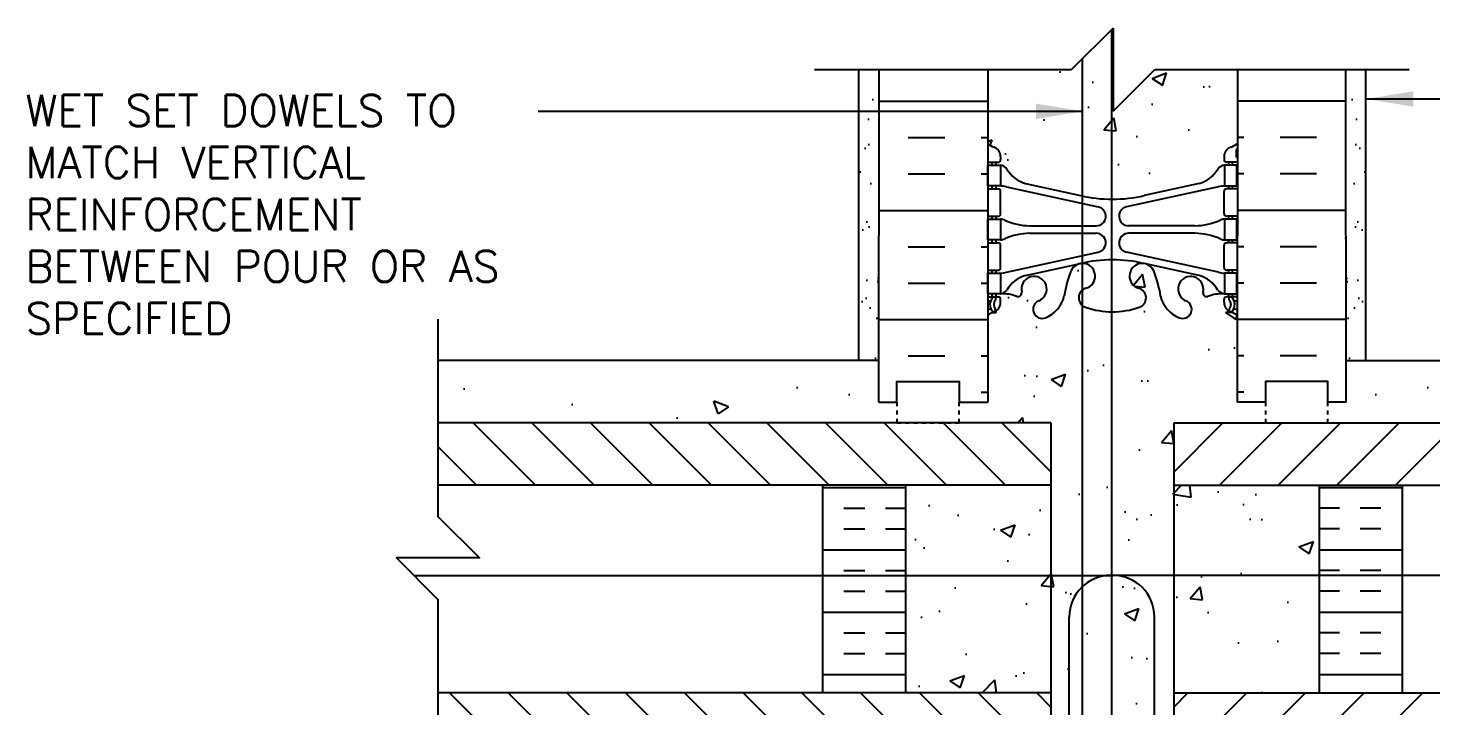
# Model space of a CAD drawing. Header units: inches. Extents: x 64 to 116.3, y 188.2 to 261.
# Drawn here: x 64.02 to 97.79, y 244.69 to 261 of the extents above; entities that cross this region are included whole.
import ezdxf

# ---------------------------------------------------------------- set-up
doc = ezdxf.new("R2010")
doc.units = ezdxf.units.IN
doc.header["$MEASUREMENT"] = 0
doc.linetypes.add('DASHED2', pattern=[0.375, 0.25, -0.125])
for name, color, linetype in [('HATCH', 12, 'Continuous'), ('line25', 2, 'Continuous'), ('LINE3', 3, 'Continuous'), ('LINE50', 5, 'Continuous'), ('LINE9', 9, 'Continuous'), ('TEXT', 4, 'Continuous'), ('Web_Edge', 9, 'Continuous')]:
    doc.layers.add(name, color=color, linetype=linetype)
doc.styles.add('DIM', font='romans.shx', dxfattribs={"width": 0.7})
doc.styles.add('ROMANS', font='romans.shx', dxfattribs={"height": 0.75})
doc.dimstyles.new('ext_12', dxfattribs={"dimscale": 12, "dimtxt": 0.09375, "dimasz": 0.09375, "dimexe": 0.09375, "dimexo": 0.0625, "dimgap": 0.0625, "dimtad": 1, "dimdec": 1, "dimzin": 3, "dimdsep": 46, "dimlunit": 4, "dimtxsty": 'DIM', "dimcen": 0.09, "dimdle": 0.09375, "dimclrt": 4, "dimadec": 0, "dimazin": 0, "dimtfac": 1, "dimtdec": 1, "dimtmove": 2, "dimatfit": 3, "dimfxl": 1, "dimfrac": 2, "dimtolj": 1, "dimtzin": 0, "dimarcsym": 0})

msp = doc.modelspace()

# ---------------------------------------------------------------- hatches: boundary and pattern name
at = {"layer": 'HATCH'}
h = msp.add_hatch(dxfattribs=at)
h.set_pattern_fill('AR-CONC', color=256, scale=0.5)
h.set_pattern_definition([(50, (0, 0), (3.5863, -0.31376), [0.375, -4.125]), (355, (0, 0), (-0.693757, 3.76096), [0.3, -3.3]), (100.4514, (0.299, -0.026), (2.892544, 3.4472), [0.3187, -3.50571]), (46.1842, (0, 1), (5.33621, -0.827596), [0.5625, -6.1875]), (96.6356, (0.4447, 0.931), (4.67331, 4.87059), [0.47805, -5.25857]), (351.1842, (0, 1), (4.67331, 4.87059), [0.45, -4.95]), (21, (0.5, 0.75), (2.984535, -2.013094), [0.375, -4.125]), (326, (0.5, 0.75), (1.216577, 3.62575), [0.3, -3.3]), (71.4514, (0.7487, 0.5822), (4.20111, 1.612656), [0.3187, -3.50571]), (37.5, (0, 0), (0.060799, 1.664469), [0, -3.26, 0, -3.35, 0, -3.3125]), (7.5, (0, 0), (1.315348, 1.972059), [0, -1.91, 0, -3.185, 0, -1.2625]), (327.5, (-1.115, 0), (2.669112, -0.1127744), [0, -1.25, 0, -3.9, 0, -5.175]), (317.5, (-1.615, 0), (2.91593, 0.500525), [0, -1.625, 0, -2.59, 0, -3.675])])
h.paths.add_polyline_path([(92.981, 258.141, 0.089996), (93.136, 258.23), (93.14, 260.004), (91.145, 260.004), (90.145, 259.004), (90.145, 261.004), (89.145, 260.004), (87.125, 260.004), (87.125, 258.22, 0.082415), (87.268, 258.141, -0.317837), (87.435, 257.905), (87.435, 257.838, -0.414214), (87.372, 257.775), (87.325, 257.775), (87.325, 257.705), (87.43, 257.705, -0.188973), (87.586, 257.61, 0.196323), (88.035, 257.264), (89.357, 256.974, 0.057795), (90.125, 256.885, 0.057795), (90.893, 256.974), (92.215, 257.264, 0.196323), (92.664, 257.61, -0.188973), (92.82, 257.705), (92.925, 257.705), (92.925, 257.775), (92.877, 257.775, -0.414214), (92.815, 257.838), (92.815, 257.905, -0.317837)])
h.paths.add_polyline_path([(91.604, 251.501), (93.812, 251.501), (93.812, 252.001), (93.125, 252.001), (93.129, 254.087, 0.066908), (93.015, 254.156), (92.925, 254.156), (92.925, 254.198, -0.249069), (92.815, 254.405), (92.815, 254.473, -0.414214), (92.877, 254.535), (92.925, 254.535), (92.925, 254.605), (92.82, 254.605, 0.10046), (92.426, 254.548, -0.601435), (92.306, 254.653, 2.182095), (91.896, 254.44, -1), (91.733, 254.032, -0.24438), (91.285, 254.552, 0.053157), (91.119, 255.166, 0.223253), (90.918, 255.331), (90.899, 255.336, 0.955472), (90.76, 254.742, -0.735593), (90.773, 254.284, -0.082755), (90.125, 254.176, -0.082755), (89.476, 254.284, -0.735593), (89.489, 254.742, 0.955472), (89.351, 255.336), (89.331, 255.331, 0.223253), (89.131, 255.166, 0.053157), (88.965, 254.552, -0.24438), (88.516, 254.032, -1), (88.353, 254.44, 2.182095), (87.943, 254.653, -0.601435), (87.823, 254.548, 0.10046), (87.43, 254.605), (87.325, 254.605), (87.325, 254.535), (87.372, 254.535, -0.414214), (87.435, 254.473), (87.435, 254.405, -0.249069), (87.325, 254.198), (87.325, 254.156), (87.235, 254.156, 0.064398), (87.125, 254.09), (87.125, 252.001), (86.437, 252.001), (86.437, 251.501), (88.645, 251.501), (88.645, 248.501), (88.645, 243.501), (88.645, 243.251, -0.409481), (88.906, 243.251, -0.520567), (89.111, 243.251, -0.520567), (89.298, 243.251, -0.520567), (89.521, 243.251, -0.520567), (89.814, 243.251, -0.520567), (90.054, 243.251, -0.520567), (90.379, 243.251, -0.520567), (90.618, 243.251, -0.520567), (90.852, 243.251, -0.520567), (91.137, 243.251, -0.520567), (91.382, 243.251, -0.520567), (91.604, 243.251), (91.604, 243.501), (91.604, 248.501)])
h.paths.add_polyline_path([(88.645, 248.501), (88.645, 250.001), (85.145, 250.001), (85.145, 245.001), (88.645, 245.001)])
h.paths.add_polyline_path([(95.104, 250.001), (91.604, 250.001), (91.604, 248.501), (91.604, 245.001), (95.104, 245.001)])
h.paths.add_polyline_path([(92.759, 242.626), (93.125, 242.626), (93.125, 243.251), (91.604, 243.251, 0.520567), (91.382, 243.251, 0.520567), (91.137, 243.251, 0.520567), (90.852, 243.251, 0.520567), (90.618, 243.251, 0.520567), (90.379, 243.251, 0.520567), (90.054, 243.251, 0.520567), (89.814, 243.251, 0.520567), (89.521, 243.251, 0.520567), (89.298, 243.251, 0.520567), (89.111, 243.251, 0.520567), (88.906, 243.251, 0.409481), (88.645, 243.251), (87.125, 243.251), (87.125, 242.626), (87.49, 242.626), (87.49, 241.842), (87.625, 241.842), (87.625, 241.548, 0.291097), (87.913, 241.095), (89.171, 240.506, 0.109869), (90.125, 240.294, 0.109869), (91.078, 240.506), (92.337, 241.095, 0.291097), (92.625, 241.548), (92.625, 241.751), (92.759, 241.751)])
h.paths.add_polyline_path([(89.621, 240.153, -0.053094), (89.171, 240.308), (88.159, 240.781, 0.549071), (87.625, 240.442), (87.625, 239.915, 0.414214), (88.25, 239.29), (89.635, 239.29, 0.413582), (90.01, 239.664, 0.350119)])
h.paths.add_polyline_path([(90.01, 238.736, 0.413582), (89.635, 239.11), (88.25, 239.11, 0.414214), (87.625, 238.485), (87.625, 237.958, 0.549071), (88.159, 237.619), (89.171, 238.093, -0.053094), (89.621, 238.248, 0.350119)])
h.paths.add_polyline_path([(92, 239.11), (90.615, 239.11, 0.413582), (90.24, 238.736, 0.350119), (90.628, 238.248, -0.053094), (91.078, 238.093), (92.091, 237.619, 0.549071), (92.625, 237.958), (92.625, 238.485, 0.414214)])
h.paths.add_polyline_path([(92.625, 240.442, 0.549071), (92.091, 240.781), (91.078, 240.308, -0.053094), (90.628, 240.153, 0.350119), (90.24, 239.664, 0.413582), (90.615, 239.29), (92, 239.29, 0.414214), (92.625, 239.915)])
h.paths.add_polyline_path([(92.625, 236.245, 0.258958), (92.366, 236.712, -0.31131), (92.309, 236.842, 2.127293), (91.896, 236.618, -1), (91.733, 236.209, -0.325306), (91.266, 236.952, 0.10488), (91.094, 237.763, 1.422913), (90.76, 237.296, -0.735593), (90.773, 236.838, -0.082755), (90.125, 236.73, -0.082755), (89.476, 236.838, -0.735593), (89.489, 237.296, 1.422913), (89.155, 237.763, 0.10488), (88.983, 236.952, -0.325306), (88.516, 236.209, -1), (88.353, 236.618, 2.127293), (87.94, 236.842, -0.31131), (87.884, 236.712, 0.258958), (87.625, 236.245), (87.625, 234.73), (87.525, 234.73), (87.525, 234.7, -0.414214), (87.475, 234.65), (87.349, 234.65), (87.3, 234.5, -0.6), (87.2, 234.5), (87.125, 234.73), (87.125, 234.001), (87.125, 231.912, 0.064398), (87.235, 231.846), (87.325, 231.846), (87.325, 231.805, -0.249069), (87.435, 231.598), (87.435, 231.53, -0.414214), (87.372, 231.468), (87.325, 231.468), (87.325, 231.398), (87.43, 231.398, 0.10046), (87.823, 231.455, -0.601435), (87.943, 231.35, 2.182095), (88.353, 231.563, -1), (88.516, 231.971, -0.24438), (88.965, 231.451, 0.053157), (89.131, 230.836, 0.223253), (89.331, 230.672), (89.351, 230.667, 0.955472), (89.489, 231.261, -0.735593), (89.476, 231.719, -0.082755), (90.125, 231.827, -0.082755), (90.773, 231.719, -0.735593), (90.76, 231.261, 0.955472), (90.899, 230.667), (90.918, 230.672, 0.223253), (91.119, 230.836, 0.053157), (91.285, 231.451, -0.24438), (91.733, 231.971, -1), (91.896, 231.563, 2.182095), (92.306, 231.35, -0.601435), (92.426, 231.455, 0.10046), (92.82, 231.398), (92.925, 231.398), (92.925, 231.468), (92.877, 231.468, -0.414214), (92.815, 231.53), (92.815, 231.598, -0.249069), (92.925, 231.805), (92.925, 231.846), (93.015, 231.846, 0.064398), (93.125, 231.912), (93.125, 234.73), (93.05, 234.5, -0.6), (92.95, 234.5), (92.901, 234.65), (92.775, 234.65, -0.414214), (92.725, 234.7), (92.725, 234.73), (92.625, 234.73)])
h.paths.add_polyline_path([(93.125, 227.783, 0.082415), (92.981, 227.862, -0.317837), (92.815, 228.098), (92.815, 228.165, -0.414214), (92.877, 228.228), (92.925, 228.228), (92.925, 228.298), (92.82, 228.298, -0.188973), (92.664, 228.392, 0.196323), (92.215, 228.739), (90.893, 229.029, 0.057795), (90.125, 229.118, 0.057795), (89.357, 229.029), (88.035, 228.739, 0.196323), (87.586, 228.392, -0.188973), (87.43, 228.298), (87.325, 228.298), (87.325, 228.228), (87.372, 228.228, -0.414214), (87.435, 228.165), (87.435, 228.098, -0.317837), (87.268, 227.862, 0.082415), (87.125, 227.783), (87.125, 222.22, 0.082415), (87.268, 222.141, -0.317837), (87.435, 221.905), (87.435, 221.838, -0.414214), (87.372, 221.775), (87.325, 221.775), (87.325, 221.705), (87.43, 221.705, -0.188973), (87.586, 221.61, 0.196323), (88.035, 221.264), (89.357, 220.974, 0.057795), (90.125, 220.885, 0.057795), (90.893, 220.974), (92.215, 221.264, 0.196323), (92.664, 221.61, -0.188973), (92.82, 221.705), (92.925, 221.705), (92.925, 221.775), (92.877, 221.775, -0.414214), (92.815, 221.838), (92.815, 221.905, -0.317837), (92.981, 222.141, 0.082415), (93.125, 222.22)])
h.paths.add_polyline_path([(91.125, 218.004), (91.815, 218.016, -0.095425), (91.733, 218.032, -0.24438), (91.285, 218.552, 0.053157), (91.119, 219.166, 0.223253), (90.918, 219.331), (90.899, 219.336, 0.955472), (90.76, 218.742, -0.735593), (90.773, 218.284, -0.082755), (90.125, 218.176), (90.125, 218.004), (90.125, 217.004)])
h.paths.add_polyline_path([(92.925, 218.198, -0.249069), (92.815, 218.405), (92.815, 218.473, -0.414214), (92.877, 218.535), (92.925, 218.535), (92.925, 218.605), (92.82, 218.605, 0.10046), (92.426, 218.548, -0.601435), (92.306, 218.653, 2.182095), (91.896, 218.44, -0.825776), (91.815, 218.016), (93.125, 218.013), (93.125, 218.09, 0.064398), (93.015, 218.156), (92.925, 218.156)])
h.paths.add_polyline_path([(88.353, 218.44, 2.182095), (87.943, 218.653, -0.601435), (87.823, 218.548, 0.10046), (87.43, 218.605), (87.325, 218.605), (87.325, 218.535), (87.372, 218.535, -0.414214), (87.435, 218.473), (87.435, 218.405, -0.249069), (87.325, 218.198), (87.325, 218.156), (87.235, 218.156, 0.064398), (87.125, 218.09), (87.125, 218.004), (88.435, 218.016, -0.825776)])
h.paths.add_polyline_path([(89.428, 218.307, -0.652503), (89.489, 218.742, 0.955472), (89.351, 219.336), (89.331, 219.331, 0.223253), (89.131, 219.166, 0.053157), (88.965, 218.552, -0.24438), (88.516, 218.032, -0.095425), (88.435, 218.016), (89.125, 218.004)])
h = msp.add_hatch(dxfattribs=at)
h.set_pattern_fill('AR-SAND', color=256, scale=0.5, style=0)
h.set_pattern_definition([(142.5, (191.32336, 88.0742), (0.0314967, 0.963412), [0, -0.76, 0, -0.85, 0, -0.8125]), (172.5, (191.3234, 88.0742), (-0.884888, 1.411073), [0, -0.41, 0, -0.685, 0, -0.2625]), (212.5, (191.93836, 88.0742), (-1.557071, 0.0028295), [0, -0.25, 0, -0.9, 0, -1.175]), (222.5, (191.9384, 88.0742), (-1.503063, 0.438838), [0, -0.125, 0, -0.59, 0, -0.675])])
h.paths.add_polyline_path([(84.52, 253.001), (84.02, 253.001), (84.02, 260.004), (84.506, 260.004)])
h = msp.add_hatch(dxfattribs=at)
h.set_pattern_fill('AR-SAND', color=256, scale=0.5, style=0)
h.set_pattern_definition([(37.5, (-11.074, 88.0742), (-0.0314967, 0.963412), [0, -0.76, 0, -0.85, 0, -0.8125]), (7.5, (-11.074, 88.0742), (0.884888, 1.411073), [0, -0.41, 0, -0.685, 0, -0.2625]), (327.5, (-11.689, 88.0742), (1.557071, 0.0028295), [0, -0.25, 0, -0.9, 0, -1.175]), (317.5, (-11.689, 88.0742), (1.503063, 0.438838), [0, -0.125, 0, -0.59, 0, -0.675])])
h.paths.add_polyline_path([(95.729, 253.001), (96.229, 253.001), (96.229, 260.004), (95.743, 260.004)])
h = msp.add_hatch(dxfattribs=at)
h.set_pattern_fill('AR-CONC', color=256, scale=0.5, style=0)
h.set_pattern_definition([(130, (180.2493, 11.026), (-3.5863, -0.31376), [0.375, -4.125]), (185, (180.2493, 11.026), (0.693757, 3.76096), [0.3, -3.3]), (79.5486, (179.9505, 11), (-2.892547, 3.447198), [0.3187, -3.50571]), (133.8158, (180.2493, 12.026), (-5.336205, -0.827595), [0.5625, -6.1875]), (83.3644, (179.8046, 11.957), (-4.67331, 4.87059), [0.47805, -5.25856]), (188.8158, (180.2493, 12.026), (-4.67331, 4.87059), [0.45, -4.95]), (159, (179.7493, 11.776), (-2.984535, -2.013094), [0.375, -4.125]), (214, (179.7493, 11.776), (-1.216577, 3.62575), [0.3, -3.3]), (108.5486, (179.5006, 11.6083), (-4.201113, 1.612652), [0.3187, -3.50571]), (142.5, (180.2493, 11.026), (-0.060799, 1.664469), [0, -3.26, 0, -3.35, 0, -3.3125]), (172.5, (180.2493, 11.026), (-1.315348, 1.972059), [0, -1.91, 0, -3.185, 0, -1.2625]), (212.5, (181.3643, 11.026), (-2.669112, -0.1127744), [0, -1.25, 0, -3.9, 0, -5.175]), (222.5, (181.8643, 11.026), (-2.91593, 0.500525), [0, -1.625, 0, -2.59, 0, -3.675])])
h.paths.add_polyline_path([(84.5, 252.501), (84.5, 251.501), (73.89, 251.501), (73.89, 252.501)])
h = msp.add_hatch(dxfattribs=at)
h.set_pattern_fill('AR-CONC', color=256, scale=0.5, style=0)
h.set_pattern_definition([(50, (1e-14, 11.026), (3.5863, -0.31376), [0.375, -4.125]), (355, (1e-14, 11.026), (-0.693757, 3.76096), [0.3, -3.3]), (100.4514, (0.299, 11), (2.892547, 3.447198), [0.3187, -3.50571]), (46.1842, (1e-14, 12.026), (5.336205, -0.827595), [0.5625, -6.1875]), (96.6356, (0.4447, 11.957), (4.67331, 4.87059), [0.47805, -5.25856]), (351.1842, (1e-14, 12.026), (4.67331, 4.87059), [0.45, -4.95]), (21, (0.5, 11.776), (2.984535, -2.013094), [0.375, -4.125]), (326, (0.5, 11.776), (1.216577, 3.62575), [0.3, -3.3]), (71.4514, (0.7487, 11.6083), (4.201113, 1.612652), [0.3187, -3.50571]), (37.5, (1e-14, 11.026), (0.060799, 1.664469), [0, -3.26, 0, -3.35, 0, -3.3125]), (7.5, (1e-14, 11.026), (1.315348, 1.972059), [0, -1.91, 0, -3.185, 0, -1.2625]), (327.5, (-1.115, 11.026), (2.669112, -0.1127744), [0, -1.25, 0, -3.9, 0, -5.175]), (317.5, (-1.615, 11.026), (2.91593, 0.500525), [0, -1.625, 0, -2.59, 0, -3.675])])
h.paths.add_polyline_path([(95.75, 252.501), (95.75, 251.501), (106.359, 251.501), (106.359, 252.501)])
h = msp.add_hatch(dxfattribs=at)
h.set_pattern_fill('ANSI31', color=256, scale=8, style=0)
h.set_pattern_definition([(135, (81.3246, 250.568), (0.70711, 0.70711), [])])
h.paths.add_polyline_path([(88.645, 245.001), (88.645, 243.501), (73.89, 243.501), (73.89, 245.001)])
h.paths.add_polyline_path([(88.645, 251.501), (88.645, 250.001), (73.89, 250.001), (73.89, 251.501)])
h = msp.add_hatch(dxfattribs=at)
h.set_pattern_fill('ANSI31', color=256, scale=8, style=0)
h.set_pattern_definition([(45, (98.9247, 250.568), (-0.70711, 0.70711), [])])
h.paths.add_polyline_path([(91.604, 245.001), (91.604, 243.501), (106.359, 243.501), (106.359, 245.001)])
h.paths.add_polyline_path([(91.604, 251.501), (91.604, 250.001), (106.359, 250.001), (106.359, 251.501)])
h = msp.add_hatch(dxfattribs=at)
h.set_pattern_fill('INSUL', color=256, scale=4, angle=180, style=0)
h.set_pattern_definition([(7e-15, (178.662, 92.4475), (2e-16, -1.5), []), (7e-15, (178.662, 91.9475), (2e-16, -1.5), [0.5, -0.5]), (7e-15, (178.662, 91.4475), (2e-16, -1.5), [0.5, -0.5])])
h.paths.add_polyline_path([(83.145, 249.622), (85.145, 249.622), (85.145, 245.001), (83.145, 245.001)])
h.paths.add_polyline_path([(83.145, 250.001), (85.145, 250.001), (85.145, 249.622), (83.145, 249.622)])
h = msp.add_hatch(dxfattribs=at)
h.set_pattern_fill('INSUL', color=256, scale=4, angle=180, style=0)
h.set_pattern_definition([(180, (1.5873, 92.4475), (-2e-16, -1.5), []), (180, (1.5873, 91.9475), (-2e-16, -1.5), [0.5, -0.5]), (180, (1.5873, 91.4475), (-2e-16, -1.5), [0.5, -0.5])])
h.paths.add_polyline_path([(97.104, 249.622), (95.104, 249.622), (95.104, 245.001), (97.104, 245.001)])
h.paths.add_polyline_path([(97.104, 250.001), (95.104, 250.001), (95.104, 249.622), (97.104, 249.622)])

# ---------------------------------------------------------------- linework, layer by layer
for p, q in [((84.5, 259.242), (87.125, 259.242)), ((95.75, 259.242), (93.125, 259.242)), ((85.213, 258.367), (86.088, 258.367)), ((86.963, 258.367), (87.125, 258.367)), ((93.286, 258.367), (93.125, 258.367)), ((95.036, 258.367), (94.161, 258.367)), ((85.213, 257.492), (86.088, 257.492)), ((86.963, 257.492), (87.125, 257.492)), ((93.286, 257.492), (93.125, 257.492)), ((95.036, 257.492), (94.161, 257.492)), ((84.5, 256.617), (87.125, 256.617)), ((95.75, 256.617), (93.125, 256.617)), ((85.213, 255.742), (86.088, 255.742)), ((86.963, 255.742), (87.125, 255.742)), ((93.286, 255.742), (93.125, 255.742)), ((95.036, 255.742), (94.161, 255.742)), ((85.213, 254.867), (86.088, 254.867)), ((86.963, 254.867), (87.125, 254.867)), ((93.286, 254.867), (93.125, 254.867)), ((95.036, 254.867), (94.161, 254.867)), ((84.5, 253.992), (87.125, 253.992)), ((95.75, 253.992), (93.125, 253.992)), ((85.213, 253.117), (86.088, 253.117)), ((86.963, 253.117), (87.125, 253.117)), ((93.286, 253.117), (93.125, 253.117)), ((95.036, 253.117), (94.161, 253.117)), ((86.963, 252.242), (87.125, 252.242)), ((93.286, 252.242), (93.125, 252.242))]:
    msp.add_line(p, q, dxfattribs=at)
at = {"layer": 'line25'}
for p, q in [((87.125, 260.004), (87.125, 252.001)), ((93.14, 260.01), (93.125, 252.001)), ((88.645, 251.501), (73.89, 251.501)), ((84.52, 251.501), (73.89, 251.501)), ((91.604, 251.501), (106.359, 251.501)), ((95.729, 251.501), (106.359, 251.501))]:
    msp.add_line(p, q, dxfattribs=at)
for points in [[(88.645, 251.501), (88.645, 248.501), (88.645, 243.501)], [(91.604, 251.501), (91.604, 248.501), (91.604, 243.501)]]:
    msp.add_lwpolyline(points, dxfattribs=at)
at = {"layer": 'LINE3'}
for p, q in [((90.104, 260.963), (90.104, 243.301)), ((89.409, 222.982), (89.409, 260.268)), ((73.312, 247.83), (90.139, 247.83)), ((106.938, 247.83), (90.086, 247.83)), ((89.086, 233.764), (89.086, 246.83)), ((91.139, 233.764), (91.139, 246.83))]:
    msp.add_line(p, q, dxfattribs=at)
for centre, start, end in [((90.086, 246.83), 90, 180), ((90.139, 246.83), 0, 90)]:
    msp.add_arc(centre, 1, start, end, dxfattribs=at)
at = {"layer": 'LINE50'}
for p, q in [((84.5, 252.001), (84.509, 260.018)), ((95.75, 252.001), (95.743, 260.004))]:
    msp.add_line(p, q, dxfattribs=at)
for points in [[(84.5, 252.001), (84.937, 252.001), (84.937, 252.501), (86.437, 252.501), (86.437, 252.001), (87.125, 252.001)], [(95.75, 252.001), (95.312, 252.001), (95.312, 252.501), (93.812, 252.501), (93.812, 252.001), (93.125, 252.001)]]:
    msp.add_lwpolyline(points, dxfattribs=at)
at = {"layer": 'LINE9'}
for p, q in [((90.145, 261.004), (89.145, 260.004)), ((90.145, 261.004), (90.145, 259.004)), ((82.955, 260.004), (89.145, 260.004)), ((84.02, 253.001), (84.02, 260.004)), ((90.145, 259.004), (91.145, 260.004)), ((91.145, 260.004), (97.27, 260.004)), ((96.229, 253.001), (96.229, 260.004)), ((84.501, 253.001), (73.89, 253.001)), ((95.749, 253.001), (106.359, 253.001)), ((88.645, 250.001), (73.89, 250.001)), ((83.145, 250.001), (83.145, 245.001)), ((85.145, 250.001), (85.145, 245.001)), ((91.604, 250.001), (106.359, 250.001)), ((95.104, 250.001), (95.104, 245.001)), ((97.104, 250.001), (97.104, 245.001)), ((88.645, 245.001), (73.89, 245.001)), ((91.604, 245.001), (106.359, 245.001))]:
    msp.add_line(p, q, dxfattribs=at)
at = {"layer": 'LINE9', "linetype": 'DASHED2', "ltscale": 0.15}
msp.add_line((95.312, 252.001), (95.312, 252.001), dxfattribs=at)
at = {"layer": 'LINE9'}
msp.add_lwpolyline([(73.89, 254.001), (73.89, 249.251), (74.89, 248.251), (72.89, 248.251), (73.89, 247.251), (73.89, 242.501)], dxfattribs=at)
at = {"layer": 'LINE9', "linetype": 'DASHED2', "ltscale": 0.15}
for points in [[(84.937, 252.001), (84.937, 252.001), (84.937, 251.501), (86.437, 251.501), (86.437, 252.001), (86.437, 252.001)], [(93.812, 252.001), (93.812, 252.001), (93.812, 251.501), (95.312, 251.501), (95.312, 252.001), (95.312, 252.001)]]:
    msp.add_lwpolyline(points, dxfattribs=at)
at = {"layer": 'Web_Edge'}
for p, q in [((87.135, 257.895), (87.135, 258.081)), ((93.115, 257.895), (93.115, 258.081)), ((87.125, 257.775), (87.372, 257.775)), ((87.235, 257.705), (87.235, 257.775)), ((87.325, 257.705), (87.325, 257.775)), ((87.435, 257.905), (87.435, 257.838)), ((92.815, 257.905), (92.815, 257.838)), ((93.125, 257.775), (92.877, 257.775)), ((92.925, 257.705), (92.925, 257.775)), ((93.015, 257.705), (93.015, 257.775)), ((87.125, 257.135), (87.372, 257.135)), ((87.235, 257.135), (87.235, 257.205)), ((87.325, 257.135), (87.325, 257.205)), ((87.435, 256.538), (87.435, 257.073)), ((87.574, 257.181), (89.785, 256.7)), ((88.035, 257.264), (89.357, 256.974)), ((92.676, 257.181), (90.464, 256.7)), ((92.215, 257.264), (90.893, 256.974)), ((92.815, 256.538), (92.815, 257.073)), ((93.125, 257.135), (92.877, 257.135)), ((92.925, 257.135), (92.925, 257.205)), ((93.015, 257.135), (93.015, 257.205)), ((87.125, 256.475), (87.372, 256.475)), ((87.235, 256.405), (87.235, 256.475)), ((87.325, 256.405), (87.325, 256.475)), ((93.125, 256.475), (92.877, 256.475)), ((92.925, 256.405), (92.925, 256.475)), ((93.015, 256.405), (93.015, 256.475)), ((88.139, 256.245), (89.736, 256.245)), ((88.139, 256.065), (89.736, 256.065)), ((92.11, 256.245), (90.514, 256.245)), ((92.11, 256.065), (90.514, 256.065)), ((87.125, 255.835), (87.372, 255.835)), ((87.235, 255.835), (87.235, 255.905)), ((87.325, 255.835), (87.325, 255.905)), ((87.435, 255.238), (87.435, 255.773)), ((92.815, 255.238), (92.815, 255.773)), ((93.125, 255.835), (92.877, 255.835)), ((92.925, 255.835), (92.925, 255.905)), ((93.015, 255.835), (93.015, 255.905)), ((87.574, 255.129), (89.785, 255.611)), ((88.035, 255.046), (89.357, 255.337)), ((92.676, 255.129), (90.464, 255.611)), ((92.215, 255.046), (90.893, 255.337)), ((87.125, 255.175), (87.372, 255.175)), ((87.235, 255.105), (87.235, 255.175)), ((87.325, 255.105), (87.325, 255.175)), ((93.125, 255.175), (92.877, 255.175)), ((92.925, 255.105), (92.925, 255.175)), ((93.015, 255.105), (93.015, 255.175)), ((87.125, 254.535), (87.372, 254.535)), ((87.125, 254.435), (87.167, 254.435)), ((87.235, 254.535), (87.235, 254.605)), ((87.325, 254.535), (87.325, 254.605)), ((87.435, 254.405), (87.435, 254.473)), ((92.815, 254.405), (92.815, 254.473)), ((93.125, 254.535), (92.877, 254.535)), ((92.925, 254.535), (92.925, 254.605)), ((93.015, 254.535), (93.015, 254.605)), ((93.125, 254.435), (93.083, 254.435)), ((87.235, 254.156), (87.325, 254.156)), ((87.325, 254.156), (87.325, 254.198)), ((92.925, 254.156), (92.925, 254.198)), ((93.015, 254.156), (92.925, 254.156))]:
    msp.add_line(p, q, dxfattribs=at)
for points in [[(87.13, 257.705), (87.43, 257.705), (87.43, 257.205), (87.13, 257.205)], [(93.12, 257.705), (92.82, 257.705), (92.82, 257.205), (93.12, 257.205)], [(87.13, 256.405), (87.43, 256.405), (87.43, 255.905), (87.13, 255.905)], [(93.12, 256.405), (92.82, 256.405), (92.82, 255.905), (93.12, 255.905)], [(87.13, 255.105), (87.43, 255.105), (87.43, 254.605), (87.13, 254.605)], [(93.12, 255.105), (92.82, 255.105), (92.82, 254.605), (93.12, 254.605)]]:
    msp.add_lwpolyline(points, close=True, dxfattribs=at)
for centre, radius, start, end in [((87.435, 258.612), 0.5, 231.6833, 250.5288), ((87.435, 258.612), 0.6, 238.8907, 238.927), ((87.115, 258.081), 0.02, 360, 58.927), ((87.185, 257.905), 0.25, 0, 70.5288), ((93.065, 257.905), 0.25, 109.4712, 180), ((92.815, 258.612), 0.5, 289.4712, 308.3167), ((93.135, 258.081), 0.02, 121.073, 180), ((92.815, 258.612), 0.6, 301.073, 301.1093), ((87.115, 257.895), 0.02, 299.988, 360), ((87.372, 257.838), 0.0625, 270, 0), ((87.387, 257.459), 0.25, 37.2777, 80.0823), ((92.863, 257.459), 0.25, 99.9177, 142.7223), ((92.877, 257.838), 0.0625, 180, 270), ((93.135, 257.895), 0.02, 180, 240.012), ((88.234, 257.987), 0.75, 210.155, 254.5838), ((92.015, 257.987), 0.75, 285.4162, 329.845), ((87.372, 257.073), 0.0625, 0, 90), ((87.339, 256.209), 1, 76.4291, 84.7991), ((92.91, 256.209), 1, 95.2009, 103.5709), ((92.877, 257.073), 0.0625, 90, 180), ((90.125, 260.241), 3.356, 256.7692, 270), ((89.736, 256.475), 0.23, 270, 77.6055), ((90.125, 260.241), 3.356, 270, 283.2308), ((90.514, 256.475), 0.23, 102.3945, 270), ((87.372, 256.538), 0.0625, 270, 0), ((87.426, 256.187), 0.219, 60.4937, 88.92), ((87.426, 256.187), 0.219, 60.4937, 88.92), ((88.17, 257.845), 1.6, 246.5673, 268.9203), ((88.17, 257.845), 1.6, 246.5673, 268.9203), ((92.08, 257.845), 1.6, 271.0797, 293.4327), ((92.08, 257.845), 1.6, 271.0797, 293.4327), ((92.824, 256.187), 0.219, 91.08, 119.5063), ((92.824, 256.187), 0.219, 91.08, 119.5063), ((92.877, 256.538), 0.0625, 180, 270), ((88.17, 254.465), 1.6, 91.0797, 113.4327), ((89.736, 255.835), 0.23, 282.3945, 90), ((90.514, 255.835), 0.23, 90, 257.6055), ((92.08, 254.465), 1.6, 66.5673, 88.9203), ((87.372, 255.773), 0.0625, 0, 90), ((87.426, 256.124), 0.219, 271.08, 299.5063), ((92.824, 256.124), 0.219, 240.4937, 268.92), ((92.877, 255.773), 0.0625, 90, 180), ((89.406, 255.036), 0.305, 285.7253, 154.6218), ((90.125, 252.07), 3.356, 90, 103.2308), ((90.125, 252.07), 3.356, 76.7692, 90), ((90.843, 255.036), 0.305, 25.3782, 254.2747), ((87.372, 255.238), 0.0625, 270, 0), ((87.339, 256.101), 1, 275.2009, 283.5709), ((88.234, 254.323), 0.75, 105.4162, 149.845), ((88.24, 254.723), 0.305, 291.8037, 193.3205), ((91.928, 254.082), 3, 158.8016, 170.9727), ((88.322, 254.082), 3, 9.0273, 21.1984), ((92.01, 254.723), 0.305, 346.6795, 248.1963), ((92.015, 254.323), 0.75, 30.155, 74.5838), ((92.91, 256.101), 1, 256.4291, 264.7991), ((92.877, 255.238), 0.0625, 180, 270), ((87.387, 254.851), 0.25, 279.9177, 322.7223), ((87.855, 254.632), 0.09, 251.1349, 13.3205), ((89.554, 254.511), 0.24, 105.7253, 251.077), ((90.695, 254.511), 0.24, 288.923, 74.2747), ((92.394, 254.632), 0.09, 166.6795, 288.8651), ((92.863, 254.851), 0.25, 217.2777, 260.0823), ((87.167, 254.415), 0.02, 345.8459, 90), ((87.428, 254.351), 0.25, 137.5391, 219.8855), ((87.277, 254.489), 0.045, 317.5391, 137.5391), ((87.428, 254.351), 0.16, 137.5391, 219.9999), ((87.185, 254.405), 0.25, 289.4712, 360), ((87.372, 254.473), 0.0625, 360, 90), ((87.486, 253.607), 1, 70.0933, 93.2121), ((88.435, 254.236), 0.22, 111.8037, 291.8037), ((88.24, 254.723), 0.745, 291.8037, 346.7348), ((90.125, 256.176), 2, 251.077, 270), ((90.125, 256.176), 2, 270, 288.923), ((92.01, 254.723), 0.745, 193.2652, 248.1963), ((91.815, 254.236), 0.22, 248.1963, 68.1963), ((92.764, 253.607), 1, 86.7879, 109.9067), ((92.877, 254.473), 0.0625, 90, 180), ((93.065, 254.405), 0.25, 180, 250.5288), ((92.972, 254.489), 0.045, 42.4609, 222.4609), ((92.821, 254.351), 0.16, 320.0001, 42.4609), ((92.821, 254.351), 0.25, 320.1145, 42.4609), ((93.083, 254.415), 0.02, 90, 194.1541), ((87.435, 253.698), 0.6, 114.9252, 121.1093), ((87.435, 253.698), 0.5, 109.4712, 128.3167), ((87.173, 254.26), 0.02, 294.9252, 19.2084), ((87.271, 254.22), 0.045, 218.552, 40.8121), ((92.979, 254.22), 0.045, 139.1879, 321.448), ((92.815, 253.698), 0.5, 51.6833, 70.5288), ((93.076, 254.26), 0.02, 160.7916, 245.0748), ((92.815, 253.698), 0.6, 58.8907, 65.0748)]:
    msp.add_arc(centre, radius, start, end, dxfattribs=at)

# ---------------------------------------------------------------- texts
at = {"layer": 'TEXT', "insert": (63.96, 256.519), "char_height": 0.75, "width": 12.95276, "attachment_point": 4, "style": 'ROMANS'}
msp.add_mtext('WET SET DOWELS TO MATCH VERTICAL REINFORCEMENT BETWEEN POUR OR AS SPECIFIED', dxfattribs=at)

# ---------------------------------------------------------------- leaders
at = {"layer": 'TEXT'}
msp.add_leader([(96.241, 259.297), (104.153, 259.297)], dimstyle='ext_12', override={"dimgap": 0.0625, "dimtad": 0}, dxfattribs=at)
msp.add_leader([(89.409, 259), (76.301, 259)], dimstyle='ext_12', dxfattribs=at)

doc.saveas('drawing.dxf')
